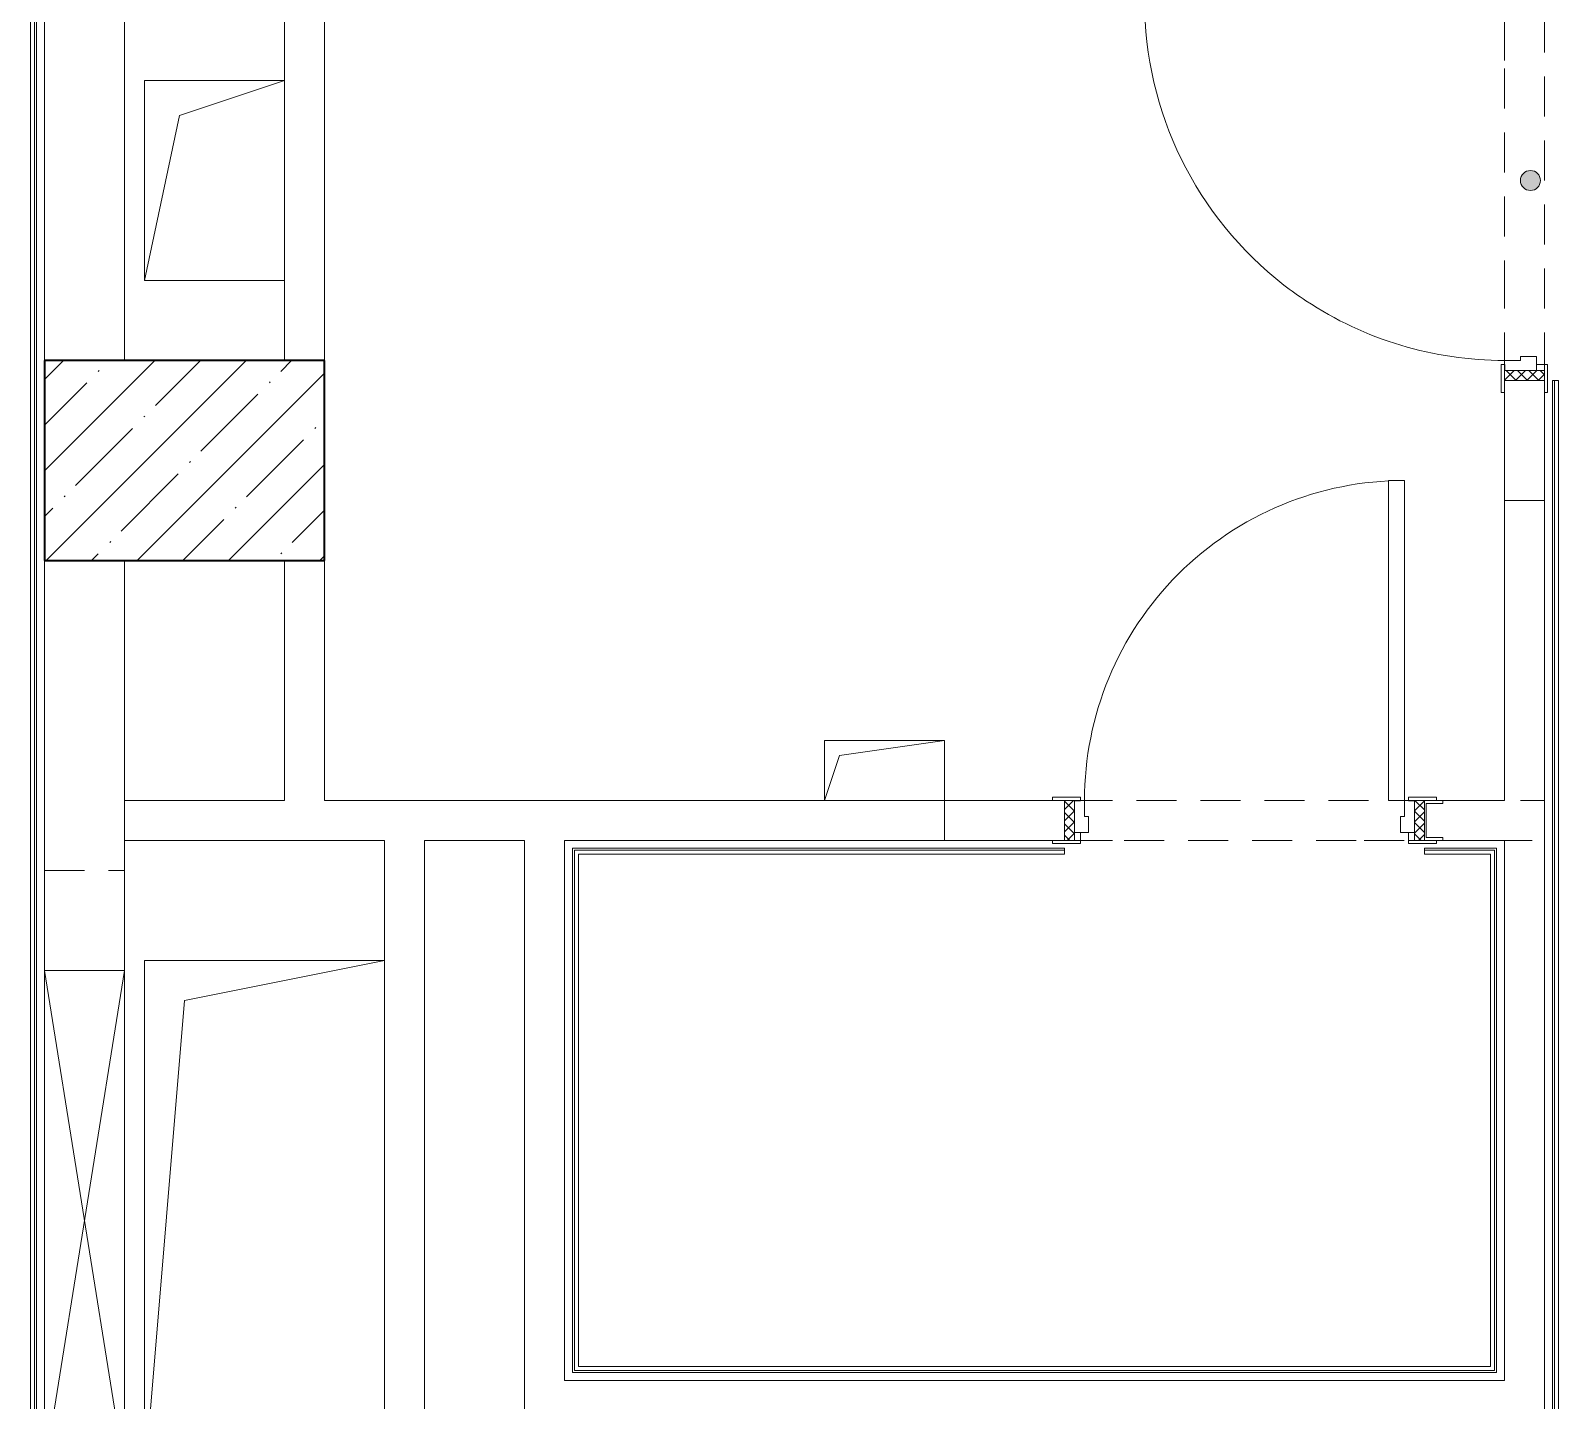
# Model space of a CAD drawing. Header units: millimetres. Extents: x 5993 to 95364, y 94667 to 143522.
# Drawn here: x 48129.3 to 48440.2, y 120059.1 to 120337.9 of the extents above; entities that cross this region are included whole.
import ezdxf

# ---------------------------------------------------------------- set-up
doc = ezdxf.new("R2010")
doc.units = ezdxf.units.MM
doc.linetypes.add('200_ШТРИХ_ш1п0_6_', pattern=[160, 100, -60])
for name, color, linetype, lineweight in [('0-2', 7, 'Continuous', 9), ('Двери', 7, 'Continuous', 9), ('Каркас_Импост', 7, 'Continuous', 13), ('Каркас_Импост-1', 7, 'Continuous', 9), ('Марки обобщенной модели', 7, 'Continuous', 9), ('Несущие колонны', 7, 'Continuous', 9), ('Несущие колонны-1', 7, 'Continuous', 35), ('Обобщенные модели', 7, 'Continuous', 9), ('Общие ребра', 7, 'Continuous', 9), ('Открывание-1', 7, 'Continuous', 9), ('Панель', 7, 'Continuous', 13), ('Перемычка_Пунктирные линии-1', 7, '200_ШТРИХ_ш1п0_6_', 9), ('Стены-1', 7, 'Continuous', 13), ('Элементы узлов', 7, 'Continuous', 9)]:
    doc.layers.add(name, color=color, linetype=linetype, lineweight=lineweight)

# ---------------------------------------------------------------- blocks, each defined once
blk = doc.blocks.new('Дверь_СКБ_1Ст_Внутренняя_ШЕР - СОШ_Д-8_Дв_1000x2100h_ПУИ_  Комната персонала-27782220-АИ2_01_План напольных покрытий и плинтусов 1го этажа _Часть 1_')
at = {"layer": 'Двери'}
h = blk.add_hatch(dxfattribs=at)
h.set_pattern_fill('FP_64', color=256, style=0, pattern_type=2)
h.set_pattern_definition([(135, (1801.411, 114.685), (-14.14213562373095, -14.14213562373095), []), (225, (1801.411, 114.685), (14.14213562373095, -14.14213562373095), [])])
h.paths.add_polyline_path([(487.5000000000928, -50.00000000005794), (512.5000000000914, -50.00000000005794), (512.5000000000914, 49.99999999988468), (487.5000000000928, 49.99999999988468)], flags=0)
at = {"layer": 'Каркас_Импост-1'}
h = blk.add_hatch(dxfattribs=at)
h.set_pattern_fill('FP_65', color=256, style=0, pattern_type=2)
h.set_pattern_definition([(45, (-321.384, 114.685), (-14.14213562373095, 14.14213562373095), []), (135, (-321.384, 114.685), (-14.14213562373095, -14.14213562373095), [])])
h.paths.add_polyline_path([(-487.4999999999108, -50.00000000010991), (-462.4999999999079, -50.00000000010991), (-462.4999999999079, 49.99999999988468), (-487.4999999999108, 49.99999999988468)], flags=0)
at = {"layer": 'Каркас_Импост'}
for p, q in [((-447.5000000000049, 57.99999999999704), (-517.5000000000052, 57.99999999999704)), ((-517.5000000000052, 57.99999999999704), (-517.5000000000052, 49.99999999999613)), ((-517.5000000000052, 49.99999999999613), (-447.5000000000049, 49.99999999999613)), ((-462.5000000000052, 49.99999999999423), (-487.5000000000053, 49.99999999999423)), ((-487.5000000000053, 49.99999999999423), (-487.5000000000053, -50.00000000000185)), ((-437.500000000007, 50.00000000094693), (-462.5000000000079, 50.00000000094693)), ((-462.5000000000079, 50.00000000094693), (-462.5000000000079, -29.99999999905305)), ((-462.5000000000052, -50.00000000000185), (-462.5000000000052, 49.99999999999423)), ((-447.5000000000049, 49.99999999999613), (-462.5000000000052, 49.99999999999613)), ((-462.5000000000052, 49.99999999999613), (-462.5000000000052, 48.99999999999687)), ((-462.5000000000052, 48.99999999999687), (-447.5000000000049, 48.99999999999687)), ((-447.5000000000049, 49.99999999999613), (-447.5000000000049, 57.99999999999704)), ((-447.5000000000049, 48.99999999999687), (-447.5000000000049, 49.99999999999613)), ((-437.500000000007, 10.00000000094768), (-437.500000000007, 50.00000000094693)), ((462.4999999999922, 50.00000000094693), (462.4999999999922, 10.00000000094768)), ((487.4999999999921, 50.00000000094693), (462.4999999999922, 50.00000000094693)), ((542.499999999996, 57.99999999998289), (472.4999999999957, 57.99999999998289)), ((472.4999999999957, 57.9999999999829), (472.4999999999957, 49.99999999997171)), ((487.4999999999964, 49.99999999999594), (472.4999999999957, 49.99999999999594)), ((472.4999999999957, 49.99999999999594), (472.4999999999957, 48.99999999999665)), ((472.4999999999957, 49.99999999997171), (542.499999999996, 49.99999999997171)), ((472.4999999999957, 48.99999999999665), (487.4999999999964, 48.99999999999665)), ((487.4999999999921, -29.99999999905305), (487.4999999999921, 50.00000000094693)), ((512.4999999999961, 49.99999999999412), (487.4999999999956, 49.99999999999412)), ((487.4999999999956, 49.99999999999412), (487.4999999999956, -49.99999999997178)), ((487.4999999999964, 48.99999999999665), (487.4999999999964, 49.99999999999594)), ((512.4999999999961, -49.99999999997178), (512.4999999999961, 49.99999999999412)), ((542.499999999996, 49.9999999999717), (542.499999999996, 57.99999999998289)), ((-427.5000000000067, 10.00000000094768), (-437.500000000007, 10.00000000094768)), ((-427.5000000000067, -29.99999999905305), (-427.5000000000067, 10.00000000094768)), ((462.4999999999922, 10.00000000094768), (452.4999999999928, 10.00000000094768)), ((452.4999999999928, 10.00000000094768), (452.4999999999928, -29.99999999905305)), ((-462.5000000000079, -29.99999999905305), (-427.5000000000067, -29.99999999905305)), ((-447.5000000000049, -30.00000000001632), (-462.5000000000052, -30.00000000001632)), ((-462.5000000000052, -30.00000000001632), (-462.5000000000052, -50.00000000000357)), ((-447.5000000000049, -50.00000000000357), (-447.5000000000049, -30.00000000001632)), ((452.4999999999928, -29.99999999905305), (487.4999999999921, -29.99999999905305)), ((487.4999999999964, -30.00000000001653), (472.4999999999957, -30.00000000001653)), ((472.4999999999957, -30.00000000001653), (472.4999999999957, -50.00000000000376)), ((487.4999999999964, -50.00000000000376), (487.4999999999964, -30.00000000001653)), ((-447.5000000000049, -50.00000000000356), (-517.5000000000052, -50.00000000000356)), ((-517.5000000000052, -50.00000000000356), (-517.5000000000052, -57.99999999999862)), ((-517.5000000000052, -57.99999999999862), (-447.5000000000049, -57.99999999999862)), ((-487.5000000000053, -50.00000000000185), (-462.5000000000052, -50.00000000000185)), ((-462.5000000000052, -50.00000000000357), (-447.5000000000049, -50.00000000000357)), ((-447.5000000000049, -57.99999999999862), (-447.5000000000049, -50.00000000000356)), ((472.4999999999957, -50.00000000000376), (487.4999999999964, -50.00000000000376)), ((542.4999999999958, -50.00000000000403), (472.4999999999955, -50.00000000000403)), ((472.4999999999955, -50.00000000000403), (472.4999999999955, -58.00000000001142)), ((472.4999999999955, -58.00000000001142), (542.4999999999958, -58.00000000001142)), ((487.4999999999956, -49.99999999997178), (512.4999999999961, -49.99999999997178)), ((542.4999999999958, -58.00000000001143), (542.4999999999958, -50.00000000000403))]:
    blk.add_line(p, q, dxfattribs=at)
at = {"layer": 'Открывание-1'}
for start, end in [(89.99999999999893, 142.2247886327766), (142.2247886327766, 146.514848533434), (146.514848533434, 180)]:
    blk.add_arc((462.4999999999824, 50.0000000009458), 899.9999999999886, start, end, dxfattribs=at)
at = {"layer": 'Панель'}
for p, q in [((462.4999999999995, 950.0000000009353), (422.4999999999995, 950.0000000009353)), ((422.4999999999995, 950.0000000009354), (422.4999999999951, 50.00000000093533)), ((462.499999999995, 50.00000000093506), (462.4999999999995, 950.0000000009353)), ((422.4999999999951, 50.00000000093533), (462.499999999995, 50.00000000093533))]:
    blk.add_line(p, q, dxfattribs=at)
blk = doc.blocks.new('BSC_Колонна _Прямоугольная - 500х700-V148-АИ2_01_План напольных покрытий и плинтусов 1го этажа _Часть 1_')
at = {"layer": 'Несущие колонны'}
h = blk.add_hatch(dxfattribs=at)
h.set_pattern_fill('FP_186', color=256, style=0, pattern_type=2)
h.set_pattern_definition([(315, (-77400, 80200), (114.0492527375783, 114.0492527375783), []), (315, (-77400, 80085.951), (114.0492527375783, 114.0492527375783), [201.613, -40.323, 3.353, -36.97])])
h.paths.add_polyline_path([(-249.9999999998998, 349.9999999998858), (-249.9999999998955, -350.0000000001284), (250.0000000000991, -350.000000000111), (250.0000000000991, 349.9999999998858)], flags=0)
at = {"layer": 'Несущие колонны-1'}
for p, q in [((250.0000000000001, 349.9999999999999), (-250.0000000000001, 349.9999999999999)), ((-250.0000000000001, 349.9999999999992), (-249.9999999999954, -350)), ((249.9999999999998, -349.9999999999919), (249.9999999999998, 350)), ((-249.9999999999954, -350), (249.9999999999998, -349.9999999999919))]:
    blk.add_line(p, q, dxfattribs=at)
blk = doc.blocks.new('Дверь_СКБ_1Ст_Внутренняя_ШЕР - СОШ_Д-3_Дв_900x2100h_С_У персонала_ Душ персонала-27749285-АИ2_01_План напольных покрытий и плинтусов 1го этажа _Часть 1_')
at = {"layer": 'Двери'}
h = blk.add_hatch(dxfattribs=at)
h.set_pattern_fill('FP_78', color=256, style=0, pattern_type=2)
h.set_pattern_definition([(135, (1851.411, 114.685), (-14.14213562373095, -14.14213562373095), []), (225, (1851.411, 114.685), (14.14213562373095, -14.14213562373095), [])])
h.paths.add_polyline_path([(462.5000000000768, -49.99999999987168), (462.5000000000941, 50.00000000009692), (437.5000000000998, 50.00000000009692), (437.5000000000998, -49.99999999987168)], flags=0)
at = {"layer": 'Каркас_Импост-1'}
h = blk.add_hatch(dxfattribs=at)
h.set_pattern_fill('FP_79', color=256, style=0, pattern_type=2)
h.set_pattern_definition([(45, (-271.384, 114.685), (-14.14213562373095, 14.14213562373095), []), (135, (-271.384, 114.685), (-14.14213562373095, -14.14213562373095), [])])
h.paths.add_polyline_path([(-412.4999999999149, -49.999999999902), (-412.4999999999149, 50.00000000009259), (-437.4999999999092, 50.00000000009259), (-437.4999999999092, -49.999999999902)], flags=0)
at = {"layer": 'Каркас_Импост'}
for p, q in [((-397.5000000000052, 57.99999999999704), (-467.5000000000055, 57.99999999999704)), ((-467.5000000000055, 57.99999999999704), (-467.5000000000055, 49.99999999999613)), ((-467.5000000000055, 49.99999999999613), (-397.5000000000052, 49.99999999999613)), ((-412.5000000000055, 49.99999999999423), (-437.5000000000056, 49.99999999999423)), ((-437.5000000000056, 49.99999999999423), (-437.5000000000056, -50.00000000000185)), ((-387.500000000007, 50.00000000094646), (-412.5000000000074, 50.00000000094646)), ((-412.5000000000074, 50.00000000094646), (-412.5000000000074, -29.99999999905353)), ((-412.5000000000055, -50.00000000000185), (-412.5000000000055, 49.99999999999423)), ((-397.5000000000052, 49.99999999999613), (-412.5000000000055, 49.99999999999613)), ((-412.5000000000055, 49.99999999999613), (-412.5000000000055, 48.99999999999687)), ((-412.5000000000055, 48.99999999999687), (-397.5000000000052, 48.99999999999687)), ((-397.5000000000052, 49.99999999999613), (-397.5000000000052, 57.99999999999704)), ((-397.5000000000052, 48.99999999999687), (-397.5000000000052, 49.99999999999613)), ((-387.500000000007, 10.0000000009472), (-387.500000000007, 50.00000000094646)), ((412.4999999999925, 50.00000000094646), (412.4999999999925, 10.0000000009472)), ((437.4999999999924, 50.00000000094646), (412.4999999999925, 50.00000000094646)), ((492.4999999999958, 57.9999999999829), (422.4999999999955, 57.9999999999829)), ((422.4999999999955, 57.99999999998293), (422.4999999999955, 49.99999999997172)), ((437.4999999999961, 49.99999999999594), (422.4999999999955, 49.99999999999594)), ((422.4999999999955, 49.99999999999594), (422.4999999999955, 48.99999999999665)), ((422.4999999999955, 49.99999999997172), (492.4999999999958, 49.99999999997172)), ((422.4999999999955, 48.99999999999665), (437.4999999999961, 48.99999999999665)), ((437.4999999999924, -29.99999999905353), (437.4999999999924, 50.00000000094646)), ((462.4999999999959, 49.99999999999412), (437.4999999999953, 49.99999999999412)), ((437.4999999999953, 49.99999999999412), (437.4999999999953, -49.99999999997178)), ((437.4999999999961, 48.99999999999665), (437.4999999999961, 49.99999999999594)), ((462.4999999999959, -49.99999999997178), (462.4999999999959, 49.99999999999412)), ((492.4999999999958, 49.99999999997171), (492.4999999999958, 57.9999999999829)), ((-377.5000000000064, 10.0000000009472), (-387.500000000007, 10.0000000009472)), ((-377.5000000000064, -29.99999999905353), (-377.5000000000064, 10.0000000009472)), ((412.4999999999925, 10.0000000009472), (402.4999999999931, 10.0000000009472)), ((402.4999999999931, 10.0000000009472), (402.4999999999931, -29.99999999905353)), ((-412.5000000000074, -29.99999999905353), (-377.5000000000064, -29.99999999905353)), ((-397.5000000000052, -30.00000000001632), (-412.5000000000055, -30.00000000001632)), ((-412.5000000000055, -30.00000000001632), (-412.5000000000055, -50.00000000000357)), ((-397.5000000000052, -50.00000000000357), (-397.5000000000052, -30.00000000001632)), ((402.4999999999931, -29.99999999905353), (437.4999999999924, -29.99999999905353)), ((437.4999999999961, -30.00000000001653), (422.4999999999955, -30.00000000001653)), ((422.4999999999955, -30.00000000001653), (422.4999999999955, -50.00000000000376)), ((437.4999999999961, -50.00000000000376), (437.4999999999961, -30.00000000001653)), ((-397.5000000000052, -50.00000000000356), (-467.5000000000055, -50.00000000000356)), ((-467.5000000000055, -50.00000000000356), (-467.5000000000055, -57.99999999999862)), ((-467.5000000000055, -57.99999999999862), (-397.5000000000052, -57.99999999999862)), ((-437.5000000000056, -50.00000000000185), (-412.5000000000055, -50.00000000000185)), ((-412.5000000000055, -50.00000000000357), (-397.5000000000052, -50.00000000000357)), ((-397.5000000000052, -57.99999999999862), (-397.5000000000052, -50.00000000000356)), ((422.4999999999955, -50.00000000000376), (437.4999999999961, -50.00000000000376)), ((492.4999999999955, -50.00000000000403), (422.4999999999952, -50.00000000000403)), ((422.4999999999952, -50.00000000000403), (422.4999999999952, -58.0000000000114)), ((422.4999999999952, -58.0000000000114), (492.4999999999955, -58.0000000000114)), ((437.4999999999953, -49.99999999997178), (462.4999999999959, -49.99999999997178)), ((492.4999999999955, -58.00000000001142), (492.4999999999955, -50.00000000000403))]:
    blk.add_line(p, q, dxfattribs=at)
at = {"layer": 'Открывание-1'}
blk.add_arc((412.4999999999822, 50.00000000094532), 799.9999999999885, 89.99999999999874, 180, dxfattribs=at)
at = {"layer": 'Панель'}
for p, q in [((412.4999999999991, 850.0000000009346), (372.4999999999991, 850.0000000009346)), ((372.4999999999991, 850.0000000009347), (372.4999999999953, 50.00000000093479)), ((412.4999999999953, 50.00000000093452), (412.4999999999991, 850.0000000009346)), ((372.4999999999953, 50.00000000093479), (412.4999999999953, 50.00000000093479))]:
    blk.add_line(p, q, dxfattribs=at)
blk = doc.blocks.new('АР_Перемычка - АР_Перемычка-V185-АИ2_01_План напольных покрытий и плинтусов 1го этажа _Часть 1_')
at = {"layer": 'Обобщенные модели'}
blk.add_line((-300.0000000000002, -49.9999999999935), (-299.0000000000001, -49.9999999999935), dxfattribs=at)
at = {"layer": 'Перемычка_Пунктирные линии-1'}
for p, q in [((-300.0000000000002, 50.00000000000646), (1200.000000000003, 50.00000000000646)), ((-300.0000000000002, -49.9999999999935), (-300.0000000000002, 50.00000000000646)), ((1200.000000000003, 50.00000000000646), (1200.000000000003, -49.9999999999935)), ((-300.0000000000002, -49.9999999999935), (149.3773231392224, -49.9999999999935)), ((149.3773231392224, -49.9999999999935), (749.3773231392066, -49.9999999999935)), ((749.3773231392066, -49.9999999999935), (1200.000000000003, -49.9999999999935))]:
    blk.add_line(p, q, dxfattribs=at)
blk = doc.blocks.new('АР_Перемычка - АР_Перемычка-27781087-АИ2_01_План напольных покрытий и плинтусов 1го этажа _Часть 1_')
at = {"layer": 'Обобщенные модели'}
blk.add_line((-300.0000000000002, -49.9999999999935), (-299.0000000000001, -49.9999999999935), dxfattribs=at)
at = {"layer": 'Перемычка_Пунктирные линии-1'}
for p, q in [((-300.0000000000002, 50.00000000000646), (199.9999999999989, 50.00000000000646)), ((-300.0000000000002, -49.9999999999935), (-300.0000000000002, 50.00000000000646)), ((199.9999999999989, 50.00000000000646), (800.0000000000042, 50.00000000000646)), ((800.0000000000042, 50.00000000000646), (1300.000000000003, 50.00000000000646)), ((1300.000000000003, 50.00000000000646), (1300.000000000003, -49.9999999999935)), ((-300.0000000000002, -49.9999999999935), (1300.000000000003, -49.9999999999935))]:
    blk.add_line(p, q, dxfattribs=at)
blk = doc.blocks.new('154_Стойка_СКБ_Швеллер - СМ-2230_100-28218823-АИ2_01_План напольных покрытий и плинтусов 1го этажа _Часть 1_')
at = {"layer": 'Обобщенные модели'}
for p, q in [((129.4999999999923, 42.40000000000987), (170.9999999999923, 42.40000000000987)), ((129.4999999999923, -42.39999999999011), (129.4999999999923, 42.40000000000987)), ((170.9999999999923, 50.00000000000988), (154.9999999999709, 50.00000000000988)), ((170.9999999999923, 42.40000000000987), (170.9999999999923, 50.00000000000988)), ((170.9999999999923, -42.39999999999011), (129.4999999999923, -42.39999999999011)), ((154.9999999999709, -49.9999999999901), (170.9999999999923, -49.9999999999901)), ((170.9999999999923, -49.9999999999901), (170.9999999999923, -42.39999999999011))]:
    blk.add_line(p, q, dxfattribs=at)
blk = doc.blocks.new('AR_Отверстие прямоугольное _в плите_ - AR_Отверстие прямоугольное _в плите_-V221-АИ2_01_План напольных покрытий и плинтусов 1го этажа _Часть 1_')
at = {"layer": 'Обобщенные модели'}
for p, q in [((150.0000000756036, 74.99999996160692), (-150.0000000755963, 74.99999996160692)), ((-150.0000000755963, 74.99999996160692), (-150.0000000755963, -74.99999996159306)), ((-112.5000000947964, 37.49999998080691), (150.0000000756036, 74.99999996160692)), ((150.0000000756036, -74.99999996159306), (150.0000000756036, 74.99999996160692)), ((-150.0000000755963, -74.99999996159306), (-112.5000000947964, 37.49999998080691))]:
    blk.add_line(p, q, dxfattribs=at)
blk = doc.blocks.new('AR_Отверстие прямоугольное _в плите_ - AR_Отверстие прямоугольное _в плите_-30552544-АИ2_01_План напольных покрытий и плинтусов 1го этажа _Часть 1_')
at = {"layer": 'Обобщенные модели'}
for p, q in [((299.9999999988036, 650.0000000736068), (-299.9999999987963, 650.0000000736068)), ((-299.9999999987963, 650.0000000736068), (-299.9999999987963, -650.0000000735931)), ((-199.9999999991963, 550.0000000740068), (299.9999999988036, 650.0000000736068)), ((-299.9999999987963, -650.0000000735931), (-199.9999999991963, 550.0000000740068)), ((-299.9999999987963, -650.0000000735931), (299.9999999988036, -650.0000000735931))]:
    blk.add_line(p, q, dxfattribs=at)
blk = doc.blocks.new('AR_Отверстие прямоугольное _в плите_ - AR_Отверстие прямоугольное _в плите_-V282-АИ2_01_План напольных покрытий и плинтусов 1го этажа _Часть 1_')
at = {"layer": 'Обобщенные модели'}
for p, q in [((174.9999999612036, 250.0000000752069), (-174.9999999611964, 250.0000000752069)), ((-174.9999999611964, 250.0000000752069), (-174.9999999611964, -250.0000000751931)), ((-87.49999998059634, 162.5000000946069), (174.9999999612036, 250.0000000752069)), ((-174.9999999611964, -250.0000000751931), (-87.49999998059634, 162.5000000946069)), ((-174.9999999611964, -250.0000000751931), (174.9999999612036, -250.0000000751931))]:
    blk.add_line(p, q, dxfattribs=at)
blk = doc.blocks.new('AR_Отверстие прямоугольное _в стене_ - AR_Отверстие прямоугольное _в стене__ОВ-36787431-АИ2_01_План напольных покрытий и плинтусов 1го этажа _Часть 1_')
at = {"layer": 'Элементы узлов'}
for p, q in [((-625.000000035608, -100.0000000004892), (-625.000000035608, 100.0000000004787)), ((-625.000000035608, 100.0000000004787), (625.0000000355915, 100.0000000004787)), ((625.0000000355915, 100.0000000004787), (-625.000000035608, -100.0000000004892)), ((-625.000000035608, 100.0000000004787), (625.0000000355915, -100.0000000004892)), ((625.0000000355915, 100.0000000004787), (-625.000000035608, 100.0000000004787)), ((-625.000000035608, 100.0000000004787), (-625.000000035608, -100.0000000004892)), ((625.0000000355915, 100.0000000004787), (625.0000000355915, -100.0000000004892)), ((625.0000000355915, -100.0000000004892), (625.0000000355915, 100.0000000004787)), ((625.0000000355915, -100.0000000004892), (-625.000000035608, -100.0000000004892)), ((-625.000000035608, -100.0000000004892), (625.0000000355915, -100.0000000004892))]:
    blk.add_line(p, q, dxfattribs=at)
blk = doc.blocks.new('АР_Перемычка - АР_Перемычка-36787470-АИ2_01_План напольных покрытий и плинтусов 1го этажа _Часть 1_')
at = {"layer": 'Обобщенные модели'}
blk.add_line((-250, -99.99999999999349), (-243, -99.99999999999349), dxfattribs=at)
at = {"layer": 'Перемычка_Пунктирные линии-1'}
for p, q in [((-250, 100.0000000000065), (1500.000000071203, 100.0000000000065)), ((-250, -99.99999999999349), (-250, 100.0000000000065)), ((1500.000000071203, 100.0000000000065), (1500.000000071203, -99.99999999999349)), ((-250, -99.99999999999349), (1500.000000071203, -99.99999999999349))]:
    blk.add_line(p, q, dxfattribs=at)

msp = doc.modelspace()

# ---------------------------------------------------------------- hatches: boundary and pattern name
at = {"layer": 'Марки обобщенной модели'}
h = msp.add_hatch(color=256, dxfattribs=at)
edge = h.paths.add_edge_path(flags=0)
edge.add_arc((48434.48506868444, 120307.3614200934), 2.034887402664584, 0, 360)

# ---------------------------------------------------------------- linework, layer by layer
msp.add_circle((48434.48506868444, 120307.3614200934), 2.034887402664584, dxfattribs=at)
at = {"layer": 'Общие ребра'}
for p, q in [((48130.06591324581, 119808.4070289601), (48130.06591324582, 120436.9430499017)), ((48439.36879845086, 119850.7326869355), (48439.36879845086, 120266.6636720402)), ((48239.9498329897, 120066.0237741374), (48239.9498329897, 120171.0522478087)), ((48239.9498329897, 120171.0522478087), (48240.76378795075, 120171.0522478087)), ((48240.76378795075, 120171.0522478087), (48339.65931572026, 120171.0522478087)), ((48412.91526221619, 120171.0522478087), (48426.34551907377, 120171.0522478087)), ((48426.34551907377, 120171.0522478087), (48427.15947403485, 120171.0522478087)), ((48427.15947403485, 120171.0522478087), (48427.15947403485, 120066.0237741374)), ((48239.9498329897, 120065.2098191764), (48239.9498329897, 120066.0237741374)), ((48427.15947403485, 120066.0237741374), (48427.15947403485, 120065.2098191764)), ((48427.15947403485, 120065.2098191764), (48239.9498329897, 120065.2098191764))]:
    msp.add_line(p, q, dxfattribs=at)
at = {"layer": 'Стены-1'}
for p, q in [((48129.25195828475, 120436.9430499017), (48129.25195828475, 119808.4070289601)), ((48130.47289072635, 119808.4070289601), (48130.47289072635, 120436.9430499017)), ((48132.10080064848, 120421.3151146427), (48132.10080064848, 120270.7334468455)), ((48148.37989986979, 120270.7334468455), (48148.37989986979, 120421.3151146427)), ((48180.93809831244, 120421.3151146427), (48180.93809831244, 120270.7334468455)), ((48189.07764792308, 120270.7334468455), (48189.07764792308, 120421.3151146427)), ((48438.9618209703, 120266.6636720402), (48438.9618209703, 119850.7326869355)), ((48440.18275341191, 120266.6636720402), (48438.9618209703, 120266.6636720402)), ((48440.18275341191, 119850.7326869355), (48440.18275341191, 120266.6636720402)), ((48429.19436143753, 120264.221807157), (48429.19436143753, 120181.1984011282)), ((48437.33391104818, 119853.1745518187), (48437.33391104818, 120264.221807157)), ((48132.10080064848, 120230.0356987922), (48132.10080064848, 120146.6053152859)), ((48148.37989986979, 120146.6053152859), (48148.37989986979, 120230.0356987922)), ((48180.93809831244, 120230.0356987922), (48180.93809831244, 120181.1984011282)), ((48189.07764792308, 120181.1984011282), (48189.07764792308, 120230.0356987922)), ((48180.93809831244, 120181.1984011282), (48148.37989986979, 120181.1984011282)), ((48148.37989986979, 120181.1984011282), (48148.37989986979, 120173.0588515176)), ((48337.21745083708, 120181.1984011282), (48189.07764792308, 120181.1984011282)), ((48429.19436143753, 120181.1984011282), (48416.65945503711, 120181.1984011282)), ((48148.37989986979, 120173.0588515176), (48201.28697233908, 120173.0588515176)), ((48201.28697233908, 120173.0588515176), (48201.28697233908, 119896.3141647552)), ((48209.42652194973, 119945.1514624191), (48209.42652194973, 120173.0588515176)), ((48209.42652194973, 120173.0588515176), (48229.77539597639, 120173.0588515176)), ((48229.77539597639, 120173.0588515176), (48229.77539597639, 119985.8492104724)), ((48237.91494558704, 120063.1749317737), (48237.91494558704, 120173.0588515176)), ((48237.91494558704, 120173.0588515176), (48337.21745083708, 120173.0588515176)), ((48416.65945503711, 120173.0588515176), (48429.19436143753, 120173.0588515176)), ((48429.19436143753, 120173.0588515176), (48429.19436143753, 120063.1749317737)), ((48239.54285550916, 120171.4592252893), (48239.54285550916, 120066.0237741374)), ((48239.9498329897, 120171.4592252893), (48239.54285550916, 120171.4592252893)), ((48240.76378795075, 120171.4592252893), (48239.9498329897, 120171.4592252893)), ((48339.65931572026, 120171.4592252893), (48240.76378795075, 120171.4592252893)), ((48240.76378795075, 120066.0237741374), (48240.76378795075, 120170.2382928477)), ((48240.76378795075, 120170.2382928477), (48339.65931572026, 120170.2382928477)), ((48339.65931572026, 120170.2382928477), (48339.65931572026, 120171.4592252893)), ((48426.34551907377, 120171.4592252893), (48412.91526221619, 120171.4592252893)), ((48412.91526221619, 120171.4592252893), (48412.91526221619, 120170.2382928477)), ((48412.91526221619, 120170.2382928477), (48426.34551907377, 120170.2382928477)), ((48427.15947403485, 120171.4592252893), (48426.34551907377, 120171.4592252893)), ((48426.34551907377, 120170.2382928477), (48426.34551907377, 120066.0237741374)), ((48427.56645151538, 120171.4592252893), (48427.15947403485, 120171.4592252893)), ((48427.56645151538, 120066.0237741374), (48427.56645151538, 120171.4592252893)), ((48239.54285550916, 120066.0237741374), (48239.54285550916, 120065.2098191764)), ((48426.34551907377, 120066.0237741374), (48240.76378795075, 120066.0237741374)), ((48427.56645151538, 120065.2098191764), (48427.56645151538, 120066.0237741374)), ((48429.19436143753, 120063.1749317737), (48237.91494558704, 120063.1749317737)), ((48239.54285550916, 120065.2098191764), (48239.54285550916, 120064.8028416958)), ((48239.54285550916, 120064.8028416958), (48427.56645151538, 120064.8028416958)), ((48427.56645151538, 120064.8028416958), (48427.56645151538, 120065.2098191764))]:
    msp.add_line(p, q, dxfattribs=at)

# ---------------------------------------------------------------- block references
at = {"layer": '0-2', "xscale": 0.08139549610658335, "yscale": 0.08139549610658335, "zscale": 0.08139549610658335}
for name, p, rotation in [('АР_Перемычка - АР_Перемычка-27781087-АИ2_01_План напольных покрытий и плинтусов 1го этажа _Часть 1_', (48433.26413624285, 120266.6636720402), 89.99999999999991), ('Дверь_СКБ_1Ст_Внутренняя_ШЕР - СОШ_Д-8_Дв_1000x2100h_ПУИ_  Комната персонала-27782220-АИ2_01_План напольных покрытий и плинтусов 1го этажа _Часть 1_', (48433.26413624285, 120306.3439763921), 89.99999999999991), ('BSC_Колонна _Прямоугольная - 500х700-V148-АИ2_01_План напольных покрытий и плинтусов 1го этажа _Часть 1_', (48160.58922428578, 120250.3845728188), 89.9999999999999), ('АР_Перемычка - АР_Перемычка-36787470-АИ2_01_План напольных покрытий и плинтусов 1го этажа _Часть 1_', (48140.24035025915, 120146.6053152859), 269.9999999999999), ('AR_Отверстие прямоугольное _в стене_ - AR_Отверстие прямоугольное _в стене__ОВ-36787431-АИ2_01_План напольных покрытий и плинтусов 1го этажа _Часть 1_', (48140.24035025915, 120095.7331302164), 269.9999999999999)]:
    msp.add_blockref(name, p, dxfattribs=dict(at, rotation=rotation))
for name, p in [('AR_Отверстие прямоугольное _в плите_ - AR_Отверстие прямоугольное _в плите_-V282-АИ2_01_План напольных покрытий и плинтусов 1го этажа _Часть 1_', (48166.69388649378, 120307.3331363996)), ('Дверь_СКБ_1Ст_Внутренняя_ШЕР - СОШ_Д-3_Дв_900x2100h_С_У персонала_ Душ персонала-27749285-АИ2_01_План напольных покрытий и плинтусов 1го этажа _Часть 1_', (48375.2698452669, 120177.1286263229)), ('AR_Отверстие прямоугольное _в плите_ - AR_Отверстие прямоугольное _в плите_-V221-АИ2_01_План напольных покрытий и плинтусов 1го этажа _Часть 1_', (48303.03134247237, 120187.3030633363)), ('АР_Перемычка - АР_Перемычка-V185-АИ2_01_План напольных покрытий и плинтусов 1го этажа _Часть 1_', (48339.65931572026, 120177.1286263229)), ('154_Стойка_СКБ_Швеллер - СМ-2230_100-28218823-АИ2_01_План напольных покрытий и плинтусов 1го этажа _Часть 1_', (48402.74082520287, 120177.1286263229)), ('AR_Отверстие прямоугольное _в плите_ - AR_Отверстие прямоугольное _в плите_-30552544-АИ2_01_План напольных покрытий и плинтусов 1го этажа _Часть 1_', (48176.86832350709, 120095.7331302163))]:
    msp.add_blockref(name, p, dxfattribs=at)

doc.saveas('drawing.dxf')
